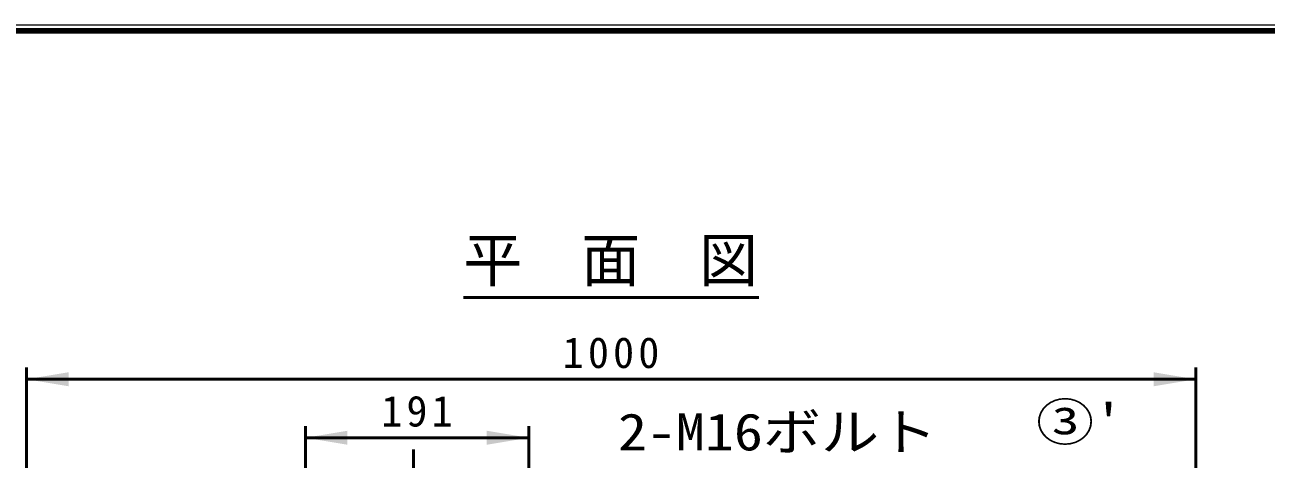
# Model space of a CAD drawing. Units: millimetres, scale not verified. Extents: x 100 to 4105, y 100 to 2870.
# Drawn here: x 1981 to 3043, y 2499 to 2870 of the extents above; entities that cross this region are included whole.
import ezdxf
from ezdxf.enums import TextEntityAlignment as Align

# ---------------------------------------------------------------- set-up
doc = ezdxf.new("R2010")
doc.units = ezdxf.units.MM
doc.header["$LTSCALE"] = 5
doc.layers.add('V-nasSTD', color=7, linetype='Continuous', lineweight=35)
doc.styles.add('ＭＳ ゴシック', font='')
doc.styles.get('ＭＳ ゴシック').set_extended_font_data('MS Gothic')

msp = doc.modelspace()

# ---------------------------------------------------------------- hatches: boundary and pattern name
at = {"layer": 'V-nasSTD'}
for points in [[(2018.969, 2573.045), (1982.969, 2567.045), (2018.969, 2561.045)], [(2946.969, 2573.045), (2982.969, 2567.045), (2946.969, 2561.045)], [(2257.469, 2523.045), (2221.469, 2517.045), (2257.469, 2511.045)], [(2376.469, 2511.045), (2412.469, 2517.045), (2376.469, 2523.045)]]:
    msp.add_hatch(color=256, dxfattribs=at).paths.add_polyline_path(points)

# ---------------------------------------------------------------- linework, layer by layer
at = {"layer": 'V-nasSTD', "lineweight": 100}
msp.add_line((4100, 2865), (105, 2865), dxfattribs=at)
at = {"layer": 'V-nasSTD', "lineweight": 50}
for p, q in [((2356.566, 2637.045), (2609.373, 2637.045)), ((1982.969, 2467.045), (1982.969, 2577.045)), ((2982.969, 2467.045), (2982.969, 2577.045)), ((1982.969, 2567.045), (2982.969, 2567.045)), ((2221.469, 2527.045), (2221.469, 2467.045)), ((2412.469, 2527.045), (2412.469, 2436.545)), ((2221.469, 2517.045), (2412.469, 2517.045)), ((2313.969, 2507.045), (2313.969, 2457.045))]:
    msp.add_line(p, q, dxfattribs=at)
at = {"layer": 'V-nasSTD', "lineweight": 13}
msp.add_lwpolyline([(100, 100), (100, 2870), (4105, 2870), (4105, 100)], close=True, dxfattribs=at)

# ---------------------------------------------------------------- texts
at = {"layer": 'V-nasSTD', "style": 'ＭＳ ゴシック'}
msp.add_text('平\u3000面\u3000図', height=36.95, dxfattribs=at).set_placement((2356.566, 2687.445), align=Align.TOP_LEFT)
at = {"layer": 'V-nasSTD', "style": 'ＭＳ ゴシック', "width": 1.15}
for s, p in [("③'", (2846.369, 2546.245)), ('2-M16ボルト', (2488.879, 2537.888))]:
    msp.add_text(s, height=31.67, dxfattribs=at).set_placement(p, align=Align.TOP_LEFT)
at = {"layer": 'V-nasSTD', "char_height": 26.39, "attachment_point": 1, "style": 'ＭＳ ゴシック'}
for s, insert in [('\\T1.2;1000', (2441.569, 2603.045)), ('\\T1.2;191', (2286.369, 2553.045))]:
    msp.add_mtext(s, dxfattribs=dict(at, insert=insert))

doc.saveas('drawing.dxf')
